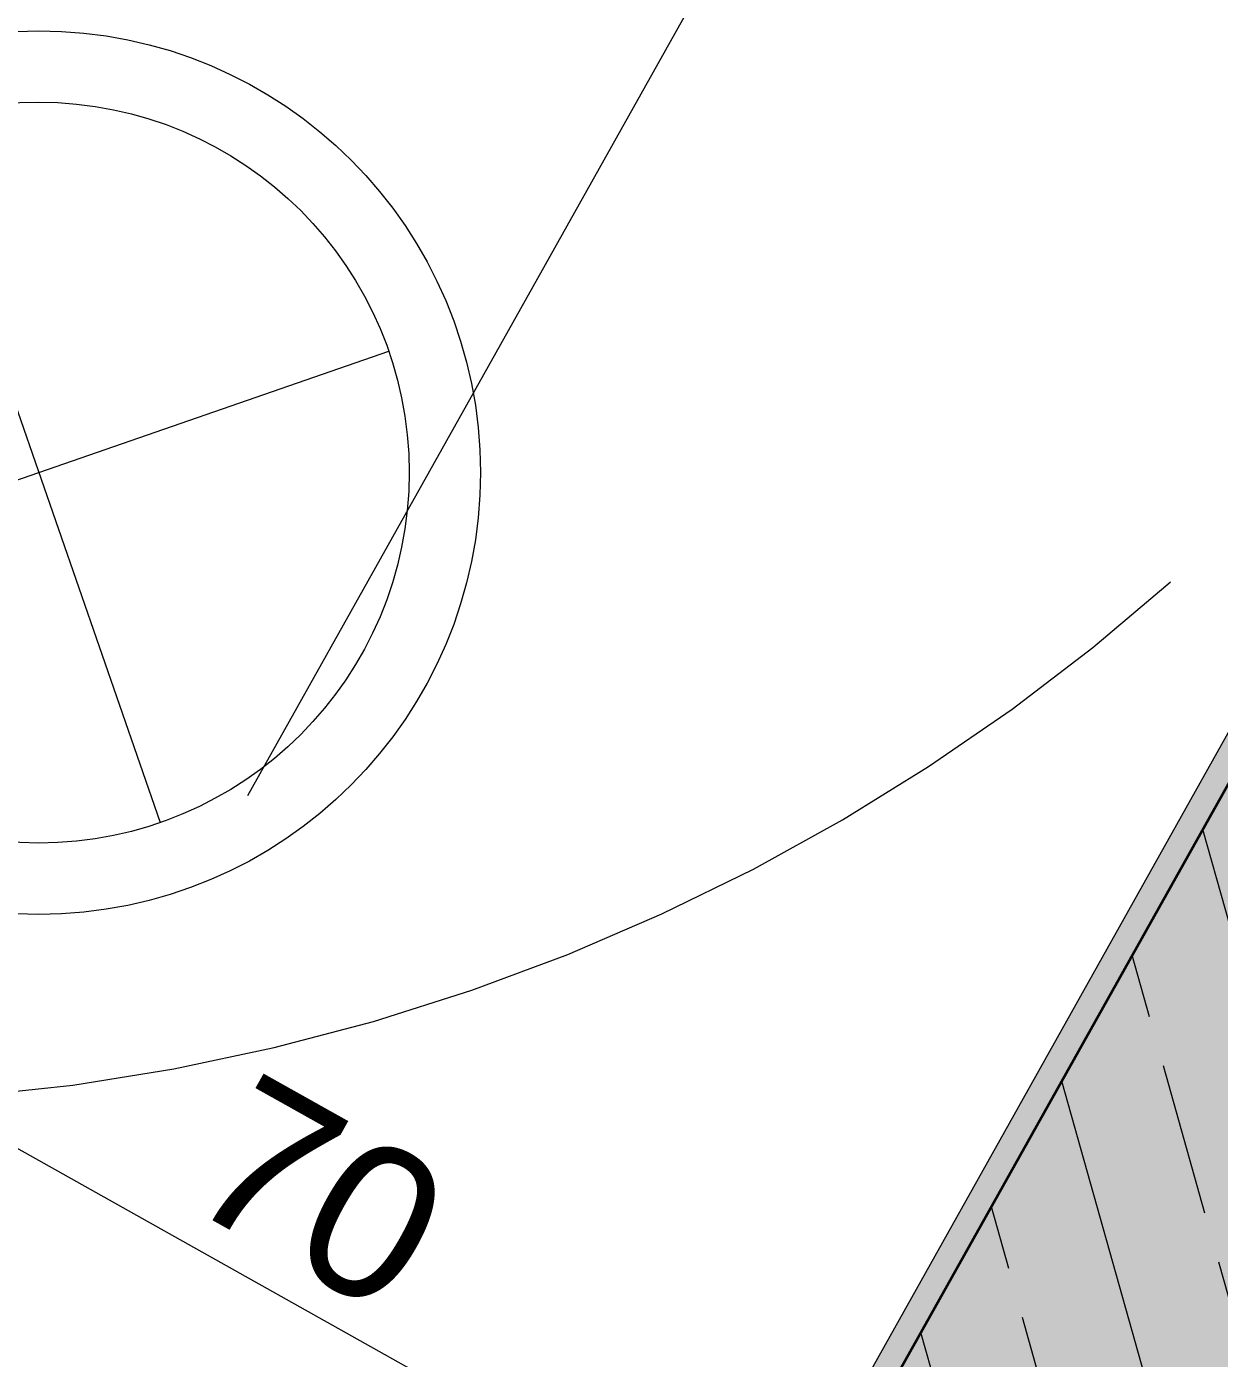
# Model space of a CAD drawing. Header units: metres. Extents: x -27.1 to 50.1, y 105.7 to 163.4.
# Drawn here: x 11.23 to 11.932, y 149.392 to 150.176 of the extents above; entities that cross this region are included whole.
import ezdxf

# ---------------------------------------------------------------- set-up
doc = ezdxf.new("R2010")
doc.units = ezdxf.units.M
doc.header["$MEASUREMENT"] = 0
for name, pattern in [('Punktlinie', [0.0035, 0, -0.0035]), ('Strichlinie_ eng', [0.0023, 0.0015, -0.0007999999999999998]), ('Strichpunktlinie', [0.00670277762413025, 0.00352777767181396, -0.00176388883590699, 0, -0.0014111111164093])]:
    doc.linetypes.add(name, pattern=pattern)
for name, color, linetype in [('00  Raster', 7, 'Continuous'), ('10  Treppen + Rampen', 7, 'Continuous'), ('10  Wand Massiv', 7, 'Continuous'), ('10  Wand Massiv_Schnittschraffur', 7, 'Continuous'), ('40  Bemaßung 1_ 50 Deckenspiegel', 7, 'Continuous'), ('50  NUF - Raumstempel', 7, 'Continuous'), ('Neubau_20  Deckenspiegel + Einbauten', 7, 'Continuous')]:
    doc.layers.add(name, color=color, linetype=linetype)
doc.styles.add('ERSTELLTER_STIL_1', font='arial.ttf')

msp = doc.modelspace()

# ---------------------------------------------------------------- hatches: boundary and pattern name
at = {"layer": '10  Wand Massiv_Schnittschraffur', "linetype": 'Continuous', "lineweight": 0, "true_color": 0xffffff}
for points in [[(13.66567205102204, 152.8465146308269), (11.06975550120094, 148.2134567751358), (11.08284140036129, 148.206124705635), (13.67875795018237, 152.839182561326)], [(11.25732005583223, 148.1083637789565), (13.85323660565328, 152.7414216346475), (13.67875795018237, 152.839182561326), (11.08284140036129, 148.206124705635)]]:
    msp.add_hatch(color=7, dxfattribs=at).paths.add_polyline_path(points)
at = {"layer": '10  Wand Massiv_Schnittschraffur', "linetype": 'Continuous', "lineweight": 13, "true_color": 0x000100}
h = msp.add_hatch(dxfattribs=at)
h.set_pattern_fill('Gips_0001', color=98, style=0, pattern_type=2)
h.set_pattern_definition([(87.60544590150546, (0, 0), (-0.02497817014552484, 0.001044517200055486), [0, -0.025])])
h.paths.add_polyline_path([(13.66567205102204, 152.8465146308269), (11.06975550120094, 148.2134567751358), (11.08284140036129, 148.206124705635), (13.67875795018237, 152.839182561326)])
h = msp.add_hatch(dxfattribs=at)
h.set_pattern_fill('Beton__Stahlbeton_0001', color=98, style=0, pattern_type=2)
h.set_pattern_definition([(105.7379561624048, (0, 0), (0.1155014727871793, 0.03254857575981573), []), (105.7379561624048, (-0.05775073639358967, -0.01627428787990786), (0.1155014727871793, 0.03254857575981573), [0.08999999999999998, -0.03])])
h.paths.add_polyline_path([(11.25732005583223, 148.1083637789565), (13.85323660565328, 152.7414216346475), (13.67875795018237, 152.839182561326), (11.08284140036129, 148.206124705635)])

# ---------------------------------------------------------------- linework, layer by layer
at = {"layer": '00  Raster', "color": 7, "linetype": 'Strichpunktlinie', "lineweight": 13, "ltscale": 1000}
msp.add_line((-11.91683388821955, 108.1803955642052), (14.15132427871545, 154.7054986100021), dxfattribs=at)
at = {"layer": '10  Treppen + Rampen', "color": 7, "linetype": 'Strichlinie_ eng', "lineweight": 13, "ltscale": 1000}
msp.add_arc((11.09354373568625, 150.7620319634541), 1.220000000000014, 241.1018952647024, 331.2838379417997, dxfattribs=at)
at = {"layer": '10  Wand Massiv', "color": 7, "linetype": 'Continuous', "lineweight": 35, "ltscale": 1000}
msp.add_line((13.67875783451567, 152.8391830747915), (11.08284099466485, 148.2061247014703), dxfattribs=at)
at = {"layer": '10  Wand Massiv', "color": 7, "linetype": 'Continuous', "lineweight": 13, "ltscale": 1000, "flags": 128}
msp.add_lwpolyline([(13.66567205102204, 152.8465146308269), (11.06975550120094, 148.2134567751358)], dxfattribs=at)
at = {"layer": '40  Bemaßung 1_ 50 Deckenspiegel', "color": 7, "linetype": 'Continuous', "lineweight": 13, "ltscale": 1000}
msp.add_line((11.0640265998198, 149.6053028221106), (11.67499702451873, 149.2629742161816), dxfattribs=at)
at = {"layer": '50  NUF - Raumstempel', "color": 253, "linetype": 'Punktlinie', "lineweight": 18, "ltscale": 1000, "true_color": 0x9f9f9f, "flags": 128}
msp.add_lwpolyline([(8.228542575970803, 154.3331715653456), (9.554578921882712, 153.590189327146), (11.68321849470691, 152.3975060350671), (11.69055060492741, 152.4105885846084), (13.0078644540725, 151.672493588128), (11.49990357858566, 148.9811628592067), (6.727912351454354, 151.6549242038645)], close=True, dxfattribs=at)
at = {"layer": 'Neubau_20  Deckenspiegel + Einbauten', "color": 7, "linetype": 'Continuous', "lineweight": 13, "ltscale": 1000}
for p, q in [((11.16517787086056, 150.1193604458295), (11.30814491767294, 149.7074661660118)), ((11.0307142543579, 149.8419297825144), (11.44260814511629, 149.9848961349539))]:
    msp.add_line(p, q, dxfattribs=at)
for radius in [0.260000000000005, 0.2180000000000001]:
    msp.add_circle((11.23666132720978, 149.9134131300854), radius, dxfattribs=at)

# ---------------------------------------------------------------- texts
at = {"layer": '40  Bemaßung 1_ 50 Deckenspiegel', "color": 7, "linetype": 'Continuous', "lineweight": 13, "insert": (11.318727904071, 149.4832253502113), "char_height": 0.08999999761581419, "width": 0.1365947963814735, "attachment_point": 7, "rotation": 330.7379561624049, "style": 'ERSTELLTER_STIL_1'}
msp.add_mtext('\\A1;{\\pql;\\fArial|b0|i0|c0|p38;70}', dxfattribs=at)

doc.saveas('drawing.dxf')
